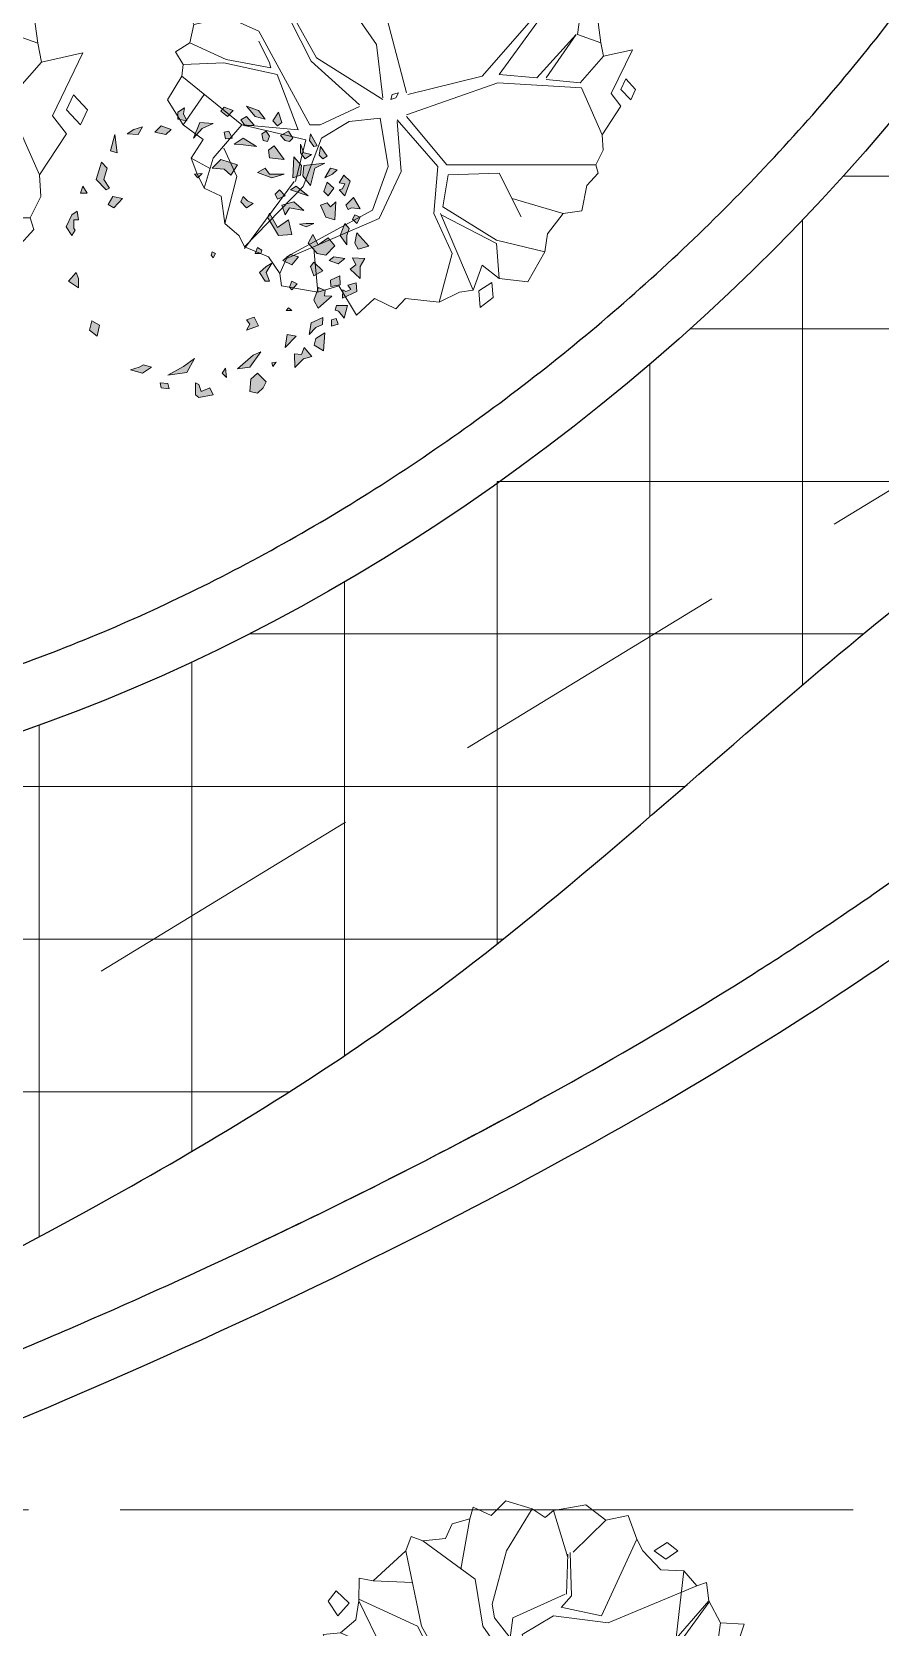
# Model space of a CAD drawing. Header units: inches. Extents: x -12 to 20935469, y -1604 to 24729220.
# Drawn here: x 20897367.6 to 20897434.2, y 24710426.8 to 24710552.2 of the extents above; entities that cross this region are included whole.
import ezdxf

# ---------------------------------------------------------------- set-up
doc = ezdxf.new("R2010")
doc.units = ezdxf.units.IN
doc.header["$LTSCALE"] = 0.03
doc.header["$MEASUREMENT"] = 0
doc.linetypes.add('ACAD_ISO08W100', pattern=[36, 24, -3, 6, -3])
doc.linetypes.add('DASHED2', pattern=[0.375, 0.25, -0.125])
for name, color, linetype, lineweight in [('Dot', 253, 'Continuous', 0), ('Grid Line', 252, 'Continuous', 18), ('hatch-1', 253, 'Continuous', 5), ('ILLUSTR-TREE', 74, 'Continuous', 0), ('wind.', 150, 'Continuous', 20)]:
    doc.layers.add(name, color=color, linetype=linetype, lineweight=lineweight)
doc.styles.add('ATTR', font='romans.shx', dxfattribs={"width": 0.8, "height": 0.7})

# ---------------------------------------------------------------- blocks, each defined once
blk = doc.blocks.new('fff')
at = {"layer": 'Grid Line', "color": 252, "linetype": 'ACAD_ISO08W100', "lineweight": 9, "ltscale": 80, "true_color": 0x939598}
blk.add_line((20833096.95, 24723708.72), (20830726.15, 24723708.72), dxfattribs=at)
blk = doc.blocks.new('TREE_009')
at = {"layer": 'ILLUSTR-TREE'}
for p, q in [((-12174.22, 13910.26), (-12175.66, 13905.24)), ((-12166.65, 13906.74), (-12174.22, 13910.26)), ((-12160.46, 13912.91), (-12166.65, 13906.74)), ((-12149.34, 13909.54), (-12160.46, 13912.91)), ((-12149.34, 13909.54), (-12160.26, 13891.83)), ((-12143.96, 13905.85), (-12149.34, 13909.54)), ((-12140.45, 13908.76), (-12143.96, 13905.85)), ((-12126.77, 13911.14), (-12140.45, 13908.76)), ((-12140.45, 13908.76), (-12134.4, 13889.01)), ((-12118.31, 13904.71), (-12126.77, 13911.14)), ((-12175.66, 13905.24), (-12183.16, 13903.21)), ((-12179.51, 13884.08), (-12175.66, 13905.24)), ((-12132.06, 13891.31), (-12118.31, 13904.71)), ((-12108.88, 13906.74), (-12118.31, 13904.71)), ((-12105.24, 13896.77), (-12108.88, 13906.74)), ((-12183.16, 13903.21), (-12185.91, 13897.04)), ((-12200.35, 13897.92), (-12202.62, 13891.83)), ((-12195.47, 13896.07), (-12200.35, 13897.92)), ((-12185.91, 13897.04), (-12195.47, 13896.07)), ((-12195.47, 13896.07), (-12173.46, 13879.85)), ((-12120.09, 13864.33), (-12105.24, 13896.77)), ((-12102.7, 13891.75), (-12105.24, 13896.77)), ((-12097.95, 13891.83), (-12092.45, 13895.36)), ((-12092.45, 13895.36), (-12088.05, 13891.83)), ((-12202.62, 13891.83), (-12216.38, 13879.14)), ((-12196.02, 13860.09), (-12202.62, 13891.83)), ((-12160.26, 13891.83), (-12166.31, 13869.26)), ((-12134.95, 13873.5), (-12134.4, 13890.42)), ((-12133.3, 13891.13), (-12132.75, 13872.79)), ((-12095.13, 13883.81), (-12102.7, 13891.75)), ((-12093, 13888.31), (-12097.95, 13891.83)), ((-12088.05, 13891.83), (-12093, 13888.31)), ((-12085.43, 13883.37), (-12095.13, 13883.81)), ((-12085.43, 13883.37), (-12088.74, 13855.16)), ((-12079.93, 13877.02), (-12085.43, 13883.37)), ((-12222.36, 13880.28), (-12222.43, 13870.68)), ((-12216.38, 13879.14), (-12222.36, 13880.28)), ((-12199.87, 13878.43), (-12216.38, 13879.14)), ((-12173.46, 13879.85), (-12170.16, 13860.09)), ((-12117.34, 13861.51), (-12079.93, 13877.02)), ((-12075.87, 13878.52), (-12079.93, 13877.02)), ((-12074.98, 13870.68), (-12075.87, 13878.52)), ((-12231.99, 13875), (-12235.43, 13870.59)), ((-12226.48, 13869.71), (-12231.99, 13875)), ((-12197.67, 13860.09), (-12222.43, 13871.38)), ((-12157.51, 13863.62), (-12135.5, 13873.5)), ((-12132.75, 13872.79), (-12137.15, 13867.85)), ((-12235.43, 13870.59), (-12231.3, 13864.41)), ((-12231.3, 13864.41), (-12226.48, 13869.71)), ((-12222.43, 13870.68), (-12223.73, 13862.65)), ((-12222.43, 13870.68), (-12212.52, 13850.22)), ((-12166.31, 13869.26), (-12165.21, 13863.62)), ((-12136.6, 13867.85), (-12120.09, 13864.33)), ((-12112.39, 13827.65), (-12074.98, 13870.68)), ((-12074.98, 13869.97), (-12105.24, 13828.35)), ((-12070.03, 13861.51), (-12074.98, 13870.68)), ((-12223.73, 13862.65), (-12230.13, 13857.27)), ((-12165.21, 13863.62), (-12158.61, 13855.16)), ((-12158.61, 13855.16), (-12157.51, 13863.62)), ((-12153.66, 13856.57), (-12140.45, 13864.33)), ((-12140.45, 13864.33), (-12117.34, 13861.51)), ((-12230.13, 13857.27), (-12237.49, 13856.48)), ((-12206.47, 13846.69), (-12230.13, 13857.27)), ((-12184.47, 13834), (-12197.67, 13860.09)), ((-12182.26, 13835.41), (-12196.02, 13860.09)), ((-12170.16, 13860.09), (-12156.96, 13841.05)), ((-12072.23, 13845.28), (-12070.03, 13861.51)), ((-12060.06, 13860.89), (-12070.03, 13861.51)), ((-12063.49, 13850.31), (-12060.06, 13860.89)), ((-12237.49, 13856.48), (-12233.98, 13849.52)), ((-12220.78, 13852.34), (-12233.98, 13849.52)), ((-12144.3, 13820.6), (-12153.66, 13856.57)), ((-12233.98, 13849.52), (-12235.63, 13841.76)), ((-12062.33, 13841.76), (-12063.49, 13850.31)), ((-12185.02, 13807.2), (-12206.47, 13846.69)), ((-12089.29, 13826.94), (-12072.78, 13845.28)), ((-12072.78, 13845.28), (-12085.43, 13826.94)), ((-12072.23, 13845.28), (-12062.33, 13841.76)), ((-12235.63, 13841.76), (-12241.62, 13837.97)), ((-12235.63, 13841.76), (-12220.23, 13834.7)), ((-12202.07, 13833.29), (-12206.47, 13842.46)), ((-12156.96, 13841.05), (-12154.21, 13818.48)), ((-12061.23, 13836.11), (-12062.33, 13841.76)), ((-12049.05, 13838.85), (-12061.23, 13836.11)), ((-12057.99, 13820.33), (-12049.05, 13838.85)), ((-12241.62, 13837.97), (-12238.38, 13832.59)), ((-12220.23, 13834.7), (-12201.52, 13831.18)), ((-12164.11, 13815.66), (-12184.47, 13834)), ((-12154.21, 13817.78), (-12182.26, 13835.41)), ((-12071.13, 13824.83), (-12061.23, 13836.11)), ((-12238.38, 13832.59), (-12238.93, 13827.65)), ((-12221.33, 13833.29), (-12238.38, 13832.59)), ((-12198.77, 13828.35), (-12221.33, 13833.29)), ((-12201.52, 13831.18), (-12202.07, 13833.29)), ((-12238.93, 13827.65), (-12245.05, 13817.69)), ((-12213.63, 13807.2), (-12238.93, 13827.65)), ((-12189.97, 13805.08), (-12198.77, 13828.35)), ((-12144.3, 13811.43), (-12105.79, 13824.83)), ((-12143.75, 13819.89), (-12112.39, 13827.65)), ((-12105.79, 13824.83), (-12070.58, 13822.71)), ((-12105.24, 13828.35), (-12089.29, 13826.94)), ((-12085.43, 13826.24), (-12071.13, 13824.83)), ((-12051.8, 13826.5), (-12053.87, 13822.1)), ((-12047.68, 13822.1), (-12051.8, 13826.5)), ((-12229.58, 13819.89), (-12238.38, 13807.2)), ((-12150.36, 13819.89), (-12150.9, 13817.78)), ((-12147.6, 13820.6), (-12150.36, 13819.89)), ((-12148.7, 13818.48), (-12147.6, 13820.6)), ((-12070.58, 13822.71), (-12061.78, 13802.96)), ((-12053.87, 13815.04), (-12057.99, 13820.33)), ((-12053.87, 13822.1), (-12049.74, 13817.69)), ((-12049.74, 13817.69), (-12047.68, 13822.1)), ((-12245.05, 13817.69), (-12238.38, 13807.2)), ((-12164.11, 13814.95), (-12180.61, 13807.2)), ((-12150.9, 13817.78), (-12148.7, 13818.48)), ((-12061.78, 13802.96), (-12053.87, 13815.04)), ((-12155.31, 13810.02), (-12168.51, 13808.61)), ((-12155.31, 13810.02), (-12152.01, 13789.56)), ((-12144.3, 13810.72), (-12127.25, 13790.27)), ((-12238.38, 13807.2), (-12229.92, 13800.94)), ((-12213.63, 13807.2), (-12225.73, 13793.09)), ((-12186.67, 13800.85), (-12213.63, 13807.2)), ((-12213.07, 13807.2), (-12189.97, 13805.08)), ((-12180.61, 13807.2), (-12185.02, 13807.2)), ((-12168.51, 13808.61), (-12180.06, 13801.55)), ((-12148.15, 13809.31), (-12131.1, 13789.56)), ((-12148.15, 13808.61), (-12146.5, 13787.45)), ((-12229.92, 13800.94), (-12235.08, 13793.09)), ((-12191.07, 13783.21), (-12186.67, 13800.85)), ((-12180.06, 13801.55), (-12187.77, 13781.1)), ((-12061.43, 13796.53), (-12061.78, 13802.96)), ((-12221.33, 13797.32), (-12215.83, 13785.33)), ((-12064.53, 13790.27), (-12061.43, 13796.53)), ((-12227.38, 13788.86), (-12235.08, 13793.09)), ((-12235.08, 13793.09), (-12232.68, 13786.83)), ((-12225.73, 13793.09), (-12229.58, 13780.39)), ((-12232.68, 13786.83), (-12229.58, 13780.39)), ((-12152.01, 13789.56), (-12158.61, 13771.22)), ((-12146.5, 13787.45), (-12155.86, 13767.7)), ((-12131.1, 13789.56), (-12132.75, 13769.81)), ((-12127.25, 13790.27), (-12064.53, 13790.27)), ((-12126.7, 13786.04), (-12105.24, 13786.74)), ((-12105.24, 13786.74), (-12095.89, 13768.4)), ((-12068.31, 13781.54), (-12063.49, 13786.83)), ((-12063.49, 13786.83), (-12064.53, 13790.27)), ((-12215.83, 13785.33), (-12220.78, 13765.58)), ((-12212.52, 13755), (-12191.62, 13783.21)), ((-12126.7, 13786.04), (-12128.9, 13772.63)), ((-12229.58, 13780.39), (-12222.36, 13777.13)), ((-12222.36, 13777.13), (-12220.78, 13765.58)), ((-12187.77, 13781.1), (-12212.52, 13755.71)), ((-12070.37, 13770.96), (-12068.31, 13781.54)), ((-12128.9, 13772.63), (-12106.34, 13758.53)), ((-12099.74, 13776.16), (-12078.28, 13769.81)), ((-12158.61, 13771.22), (-12194.92, 13751.47)), ((-12155.86, 13767.7), (-12194.92, 13750.77)), ((-12132.75, 13769.81), (-12125.05, 13752.89)), ((-12130, 13769.81), (-12116.24, 13737.37)), ((-12129.45, 13769.11), (-12106.34, 13757.12)), ((-12084.81, 13761.26), (-12078.28, 13769.81)), ((-12078.28, 13769.81), (-12070.37, 13770.96)), ((-12220.78, 13765.58), (-12214.79, 13760.38)), ((-12214.79, 13760.38), (-12212.52, 13755.71)), ((-12106.34, 13758.53), (-12085.98, 13753.59)), ((-12085.98, 13753.59), (-12084.81, 13761.26)), ((-12212.52, 13755.71), (-12202.42, 13751.56)), ((-12183.37, 13755), (-12181.71, 13736.66)), ((-12106.34, 13757.12), (-12105.24, 13742.31)), ((-12093.07, 13740.98), (-12085.98, 13753.59)), ((-12202.42, 13751.56), (-12197.67, 13744.42)), ((-12194.92, 13750.77), (-12197.67, 13744.42)), ((-12125.05, 13752.89), (-12130.55, 13732.43)), ((-12197.67, 13744.42), (-12196.91, 13739.22)), ((-12116.24, 13737.37), (-12112.32, 13748.04)), ((-12112.32, 13748.04), (-12105.24, 13742.31)), ((-12108.27, 13740.72), (-12113.77, 13737.19)), ((-12107.72, 13734.37), (-12108.27, 13740.72)), ((-12105.24, 13742.31), (-12093.07, 13740.98)), ((-12196.91, 13739.22), (-12181.71, 13736.66)), ((-12181.71, 13736.66), (-12172.84, 13739.22)), ((-12172.84, 13739.22), (-12165.28, 13726.88)), ((-12130.55, 13732.43), (-12121.95, 13736.57)), ((-12121.95, 13736.57), (-12116.24, 13737.37)), ((-12113.77, 13737.19), (-12113.22, 13730.14)), ((-12165.28, 13726.88), (-12157.71, 13733.93)), ((-12157.71, 13733.93), (-12148.77, 13729.52)), ((-12148.77, 13729.52), (-12144.65, 13733.93)), ((-12144.65, 13733.93), (-12130.55, 13732.43)), ((-12113.22, 13730.14), (-12107.72, 13734.37))]:
    blk.add_line(p, q, dxfattribs=at)
at = {"layer": 'ILLUSTR-TREE', "style": 'ATTR', "width": 0.8, "flags": 9}
blk.add_attdef('ESTCODE', (-12147.6, 13820.6), '', height=1.05, dxfattribs=at)
blk = doc.blocks.new('GRN1')
at = {"layer": 'ILLUSTR-TREE', "true_color": 0x30441d}
h = blk.add_hatch(color=89, dxfattribs=at)
h.paths.add_polyline_path([(0.2571, -0.0526), (0.2603, -0.0695), (0.2735, -0.0695), (0.2817, -0.0569), (0.2702, -0.059)])
h.paths.add_polyline_path([(0.2406, -0.0821), (0.2308, -0.0927), (0.2357, -0.1137), (0.2472, -0.1011)])
h.paths.add_polyline_path([(0.1897, 0.2148), (0.1848, 0.2064), (0.1914, 0.2), (0.2078, 0.2021)])
h.paths.add_polyline_path([(0.193, 0.1853), (0.1848, 0.1727), (0.1963, 0.1642), (0.2127, 0.1642), (0.1963, 0.1706)])
h.paths.add_polyline_path([(0.1864, 0.1053), (0.2012, 0.1032), (0.2094, 0.1137), (0.1831, 0.1327)])
h.paths.add_polyline_path([(0.2603, 0.0969), (0.2653, 0.0779), (0.285, 0.0611), (0.2768, 0.0842)])
h.paths.add_polyline_path([(0.2078, 0.08), (0.2242, 0.0547), (0.2127, 0.0379), (0.2111, 0.0547)])
h.paths.add_polyline_path([(0.2521, -0.0021), (0.2538, -0.0274), (0.2242, -0.04), (0.2423, -0.0232)])
h.paths.add_polyline_path([(0.2653, 0.0253), (0.2751, 0.0126), (0.2833, 0.019), (0.2768, 0.0358)])
h.paths.add_polyline_path([(0.2373, 0.0274), (0.2357, 0.019), (0.2226, 0.0211), (0.2242, 0.0337)])
h.paths.add_polyline_path([(0.2488, 0.0758), (0.2472, 0.059), (0.2587, 0.0505), (0.2653, 0.0611)])
h.paths.add_polyline_path([(0.2094, 0.1958), (0.2078, 0.1895), (0.2193, 0.1811), (0.2324, 0.1832)])
h.paths.add_polyline_path([(0.2291, 0.1263), (0.2193, 0.1348), (0.2176, 0.1432), (0.2242, 0.1495), (0.2373, 0.1411)])
h.paths.add_polyline_path([(0.2373, 0.099), (0.2275, 0.1053), (0.2176, 0.1011), (0.2193, 0.0927), (0.2324, 0.0905)])
h.paths.add_polyline_path([(0.2538, 0.1284), (0.2472, 0.12), (0.2571, 0.1116), (0.2735, 0.1221)])
h.paths.add_polyline_path([(0.1963, -0.1853), (0.1996, -0.1979), (0.2308, -0.1895)])
h.paths.add_polyline_path([(0.2456, -0.1369), (0.2308, -0.1453), (0.2324, -0.1663), (0.2406, -0.1537)])
h.paths.add_polyline_path([(0.0402, 0.1474), (0.0386, 0.1221), (0.0731, 0.1011), (0.0813, 0.1053), (0.0534, 0.12), (0.0682, 0.1411)])
h.paths.add_polyline_path([(0.0731, 0.278), (0.0616, 0.2716), (0.0698, 0.2632), (0.078, 0.2674)])
h.paths.add_polyline_path([(-0.2275, -0.0884), (-0.2226, -0.0526), (-0.1963, -0.0379), (-0.2111, -0.059)])
h.paths.add_polyline_path([(0.0205, 0.2527), (0.0386, 0.24), (0.0616, 0.2485), (0.0517, 0.2569), (0.0386, 0.2527)])
h.paths.add_polyline_path([(-0.2406, 0.099), (-0.2242, 0.0821), (-0.2357, 0.0695), (-0.2587, 0.0674), (-0.262, 0.0821), (-0.2521, 0.0927)])
h.paths.add_polyline_path([(-0.2324, 0.0232), (-0.2242, 0.0147), (-0.2143, 0.0211)])
h.paths.add_polyline_path([(-0.1307, 0.2358), (-0.1344, 0.2232), (-0.1226, 0.2231), (-0.1198, 0.2319)])
h.paths.add_polyline_path([(-0.1039, 0.2299), (-0.106, 0.2367), (-0.1191, 0.2474), (-0.0951, 0.2536), (-0.0951, 0.2327)])
h.paths.add_polyline_path([(-0.0555, 0.2396), (-0.0585, 0.2217), (-0.0467, 0.2215), (-0.0384, 0.2388)])
h.paths.add_polyline_path([(-0.0771, 0.224), (-0.1, 0.1981), (-0.0846, 0.1897), (-0.0609, 0.1985), (-0.0663, 0.2109), (-0.0766, 0.2096)])
h.paths.add_polyline_path([(-0.216, 0.0442), (-0.2127, 0.0674), (-0.1831, 0.0884), (-0.1897, 0.0737)])
h.paths.add_polyline_path([(-0.1421, 0.0611), (-0.1339, 0.0842), (-0.1174, 0.0758), (-0.1224, 0.0611), (-0.1306, 0.0674)])
h.paths.add_polyline_path([(-0.1812, 0.2081), (-0.1707, 0.1899), (-0.1581, 0.1935), (-0.1472, 0.2104)])
h.paths.add_polyline_path([(-0.2132, 0.1534), (-0.187, 0.1527), (-0.1886, 0.166), (-0.1749, 0.1708), (-0.1924, 0.186), (-0.1969, 0.1696)])
h.paths.add_polyline_path([(-0.15, 0.1808), (-0.1283, 0.1846), (-0.118, 0.2068), (-0.1309, 0.2058), (-0.1372, 0.1936)])
h.paths.add_polyline_path([(-0.1536, 0.1558), (-0.1749, 0.1348), (-0.1503, 0.139)])
h.paths.add_polyline_path([(-0.1043, 0.1474), (-0.1043, 0.1369), (-0.0994, 0.1411)])
h.paths.add_polyline_path([(-0.2028, 0.1179), (-0.2111, 0.1116), (-0.2045, 0.1095)])
h.paths.add_polyline_path([(-0.0205, 0.099), (-0.032, 0.0863), (-0.0485, 0.0969), (-0.0485, 0.1053), (-0.032, 0.099), (-0.014, 0.1095)])
h.paths.add_polyline_path([(0.0189, 0.2295), (0.0008, 0.2127), (0.0041, 0.1958), (0.0238, 0.179), (0.0402, 0.1874), (0.0205, 0.1979), (0.0337, 0.2169)])
h.paths.add_polyline_path([(-0.0287, 0.2064), (-0.0386, 0.1895), (-0.0205, 0.1832), (-0.0123, 0.1895)])
h.paths.add_polyline_path([(-0.0534, 0.1579), (-0.0649, 0.1474), (-0.06, 0.1432), (-0.0485, 0.1474)])
h.paths.add_polyline_path([(0.0178, 0.294), (0.0123, 0.2737), (0.0238, 0.2674), (0.0435, 0.2716)])
h.paths.add_polyline_path([(-0.0435, 0.278), (-0.0255, 0.259), (-0.0172, 0.2695), (-0.0041, 0.2632), (-0.0057, 0.2864), (-0.0205, 0.278)])
h.paths.add_polyline_path([(-0.0808, 0.244), (-0.0685, 0.2712), (-0.0515, 0.2704), (-0.056, 0.254), (-0.0646, 0.2603), (-0.0686, 0.2503), (-0.0653, 0.2447)])
h.paths.add_polyline_path([(0.0041, 0.0021), (-0.0041, -0.0021), (0.0008, -0.0063), (0.0074, -0.0042)])
h.paths.add_polyline_path([(0.0041, 0.0884), (0.0107, 0.0905), (0.0156, 0.0821), (0.0041, 0.0779)])
h.paths.add_polyline_path([(-0.0025, 0.16), (-0.0172, 0.1474), (-0.009, 0.1306), (0.0025, 0.1453)])
h.paths.add_polyline_path([(-0.0057, 0.2485), (-0.0156, 0.2358), (-0.009, 0.219), (-0.0025, 0.2274)])
h.paths.add_polyline_path([(0.0616, 0.1895), (0.055, 0.1748), (0.06, 0.1621), (0.0616, 0.1748)])
h.paths.add_polyline_path([(0.1634, 0.2337), (0.1552, 0.2253), (0.1486, 0.2106), (0.1667, 0.2211)])
h.paths.add_polyline_path([(0.1552, 0.1327), (0.1486, 0.1095), (0.1585, 0.0821), (0.1667, 0.0969), (0.1552, 0.1053)])
h.paths.add_polyline_path([(0.0994, 0.0737), (0.0912, 0.0611), (0.1027, 0.0505), (0.1125, 0.0547), (0.1043, 0.0632)])
h.paths.add_polyline_path([(0.1569, -0.0232), (0.1486, -0.0316), (0.1552, -0.0379)])
h.paths.add_polyline_path([(0.1536, 0.0316), (0.1651, 0.019), (0.1667, -0.0042), (0.1831, 0.0126), (0.1733, 0.0442)])
h.paths.add_polyline_path([(0.1027, 0.2316), (0.0682, 0.2295), (0.0731, 0.2127), (0.0961, 0.2021), (0.101, 0.2148), (0.0928, 0.2211)])
h.paths.add_polyline_path([(0.1289, 0.2274), (0.1142, 0.2169), (0.1224, 0.2085), (0.1404, 0.2148)])
h.paths.add_polyline_path([(0.0862, 0.1706), (0.0912, 0.1432), (0.078, 0.1348), (0.0961, 0.1284), (0.1027, 0.1516)])
h.paths.add_polyline_path([(0.1339, 0.1832), (0.1667, 0.1916), (0.1766, 0.2106), (0.1716, 0.1706), (0.1519, 0.1685)])
h.paths.add_polyline_path([(0.1257, 0.1453), (0.1142, 0.179), (0.1322, 0.1558)])
h.paths.add_polyline_path([(0.1536, 0.1642), (0.1486, 0.1495), (0.1881, 0.1516), (0.1716, 0.1663)])
h.paths.add_polyline_path([(0.1142, 0.1348), (0.1076, 0.12), (0.1174, 0.1158), (0.1257, 0.1242)])
h.paths.add_polyline_path([(0.0879, 0.2548), (0.0912, 0.2611), (0.0895, 0.278), (0.1109, 0.2653), (0.0961, 0.2506)])
h.paths.add_polyline_path([(0.1142, 0.2485), (0.1421, 0.259), (0.1536, 0.2464), (0.1388, 0.2379), (0.1371, 0.2485), (0.1273, 0.2443), (0.1257, 0.2379)])
h.paths.add_polyline_path([(-0.2521, -0.0084), (-0.2653, -0.0021), (-0.2702, -0.0295), (-0.2653, -0.0358), (-0.2423, -0.0358), (-0.2456, -0.0295), (-0.2587, -0.0253)])
h.paths.add_polyline_path([(-0.2538, -0.0863), (-0.2439, -0.0884), (-0.2423, -0.1032), (-0.2521, -0.1011)])
h.paths.add_polyline_path([(0.055, -0.2822), (0.0386, -0.2716), (0.0485, -0.2653), (0.0517, -0.2674), (0.0682, -0.2674), (0.0682, -0.259), (0.0846, -0.2611), (0.078, -0.2716)])
h.paths.add_polyline_path([(-0.1322, -0.219), (-0.1536, -0.2232), (-0.1421, -0.2379), (-0.124, -0.2337)])
h.paths.add_polyline_path([(-0.2176, -0.16), (-0.2242, -0.1369), (-0.2127, -0.12), (-0.2078, -0.1348), (-0.2127, -0.1432)])
h.paths.add_polyline_path([(-0.0485, -0.278), (-0.0616, -0.259), (-0.0435, -0.259), (-0.032, -0.2632)])
h.paths.add_polyline_path([(0.1289, -0.2), (0.1257, -0.2064), (0.1454, -0.2253), (0.1782, -0.2148), (0.1667, -0.2043), (0.1454, -0.2106)])
h.paths.add_polyline_path([(0.1191, -0.2548), (0.1322, -0.2506), (0.1191, -0.2422)])
h.paths.add_polyline_path([(0.1092, -0.1748), (0.0912, -0.1916), (0.0977, -0.2021), (0.1125, -0.1937)])
at = {"layer": 'ILLUSTR-TREE', "color": 89, "true_color": 0x30441d}
for p, q in [((-0.0205, 0.278), (-0.0435, 0.278)), ((-0.0435, 0.278), (-0.0255, 0.259)), ((-0.0057, 0.2864), (-0.0205, 0.278)), ((-0.0041, 0.2632), (-0.0057, 0.2864)), ((0.0178, 0.294), (0.0123, 0.2737)), ((0.0123, 0.2737), (0.0238, 0.2674)), ((0.0435, 0.2716), (0.0178, 0.294)), ((0.0731, 0.278), (0.0616, 0.2716)), ((0.078, 0.2674), (0.0731, 0.278)), ((0.0895, 0.278), (0.1109, 0.2653)), ((0.0912, 0.2611), (0.0895, 0.278)), ((-0.1191, 0.2474), (-0.0951, 0.2536)), ((-0.106, 0.2367), (-0.1191, 0.2474)), ((-0.0951, 0.2536), (-0.0951, 0.2327)), ((-0.0808, 0.244), (-0.0685, 0.2712)), ((-0.0653, 0.2447), (-0.0808, 0.244)), ((-0.0646, 0.2603), (-0.0686, 0.2503)), ((-0.0686, 0.2503), (-0.0653, 0.2447)), ((-0.0685, 0.2712), (-0.0515, 0.2704)), ((-0.056, 0.254), (-0.0646, 0.2603)), ((-0.0515, 0.2704), (-0.056, 0.254)), ((-0.0255, 0.259), (-0.0172, 0.2695)), ((-0.0172, 0.2695), (-0.0041, 0.2632)), ((-0.0057, 0.2485), (-0.0156, 0.2358)), ((-0.0025, 0.2274), (-0.0057, 0.2485)), ((0.0386, 0.2527), (0.0205, 0.2527)), ((0.0205, 0.2527), (0.0386, 0.24)), ((0.0238, 0.2674), (0.0435, 0.2716)), ((0.0517, 0.2569), (0.0386, 0.2527)), ((0.0386, 0.24), (0.0616, 0.2485)), ((0.0616, 0.2485), (0.0517, 0.2569)), ((0.0616, 0.2716), (0.0698, 0.2632)), ((0.0698, 0.2632), (0.078, 0.2674)), ((0.0879, 0.2548), (0.0912, 0.2611)), ((0.0961, 0.2506), (0.0879, 0.2548)), ((0.1109, 0.2653), (0.0961, 0.2506)), ((0.1142, 0.2485), (0.1421, 0.259)), ((0.1257, 0.2379), (0.1142, 0.2485)), ((0.1273, 0.2443), (0.1257, 0.2379)), ((0.1371, 0.2485), (0.1273, 0.2443)), ((0.1388, 0.2379), (0.1371, 0.2485)), ((0.1536, 0.2464), (0.1388, 0.2379)), ((0.1421, 0.259), (0.1536, 0.2464)), ((-0.1307, 0.2358), (-0.1344, 0.2232)), ((-0.1344, 0.2232), (-0.1226, 0.2231)), ((-0.1198, 0.2319), (-0.1307, 0.2358)), ((-0.1226, 0.2231), (-0.1198, 0.2319)), ((-0.1039, 0.2299), (-0.106, 0.2367)), ((-0.0951, 0.2327), (-0.1039, 0.2299)), ((-0.0771, 0.224), (-0.1, 0.1981)), ((-0.0766, 0.2096), (-0.0771, 0.224)), ((-0.0555, 0.2396), (-0.0585, 0.2217)), ((-0.0585, 0.2217), (-0.0467, 0.2215)), ((-0.0384, 0.2388), (-0.0555, 0.2396)), ((-0.0467, 0.2215), (-0.0384, 0.2388)), ((-0.0156, 0.2358), (-0.009, 0.219)), ((-0.009, 0.219), (-0.0025, 0.2274)), ((0.0189, 0.2295), (0.0008, 0.2127)), ((0.0337, 0.2169), (0.0189, 0.2295)), ((0.0205, 0.1979), (0.0337, 0.2169)), ((0.1027, 0.2316), (0.0682, 0.2295)), ((0.0682, 0.2295), (0.0731, 0.2127)), ((0.0928, 0.2211), (0.1027, 0.2316)), ((0.101, 0.2148), (0.0928, 0.2211)), ((0.0961, 0.2021), (0.101, 0.2148)), ((0.1289, 0.2274), (0.1142, 0.2169)), ((0.1142, 0.2169), (0.1224, 0.2085)), ((0.1224, 0.2085), (0.1404, 0.2148)), ((0.1404, 0.2148), (0.1289, 0.2274)), ((0.1552, 0.2253), (0.1486, 0.2106)), ((0.1486, 0.2106), (0.1667, 0.2211)), ((0.1634, 0.2337), (0.1552, 0.2253)), ((0.1667, 0.2211), (0.1634, 0.2337)), ((0.1897, 0.2148), (0.1848, 0.2064)), ((0.2078, 0.2021), (0.1897, 0.2148)), ((-0.1924, 0.186), (-0.1969, 0.1696)), ((-0.1749, 0.1708), (-0.1924, 0.186)), ((-0.1472, 0.2104), (-0.1812, 0.2081)), ((-0.1812, 0.2081), (-0.1707, 0.1899)), ((-0.1707, 0.1899), (-0.1581, 0.1935)), ((-0.1581, 0.1935), (-0.1472, 0.2104)), ((-0.1372, 0.1936), (-0.15, 0.1808)), ((-0.15, 0.1808), (-0.1283, 0.1846)), ((-0.1309, 0.2058), (-0.1372, 0.1936)), ((-0.118, 0.2068), (-0.1309, 0.2058)), ((-0.1283, 0.1846), (-0.118, 0.2068)), ((-0.1, 0.1981), (-0.0846, 0.1897)), ((-0.0846, 0.1897), (-0.0609, 0.1985)), ((-0.0663, 0.2109), (-0.0766, 0.2096)), ((-0.0609, 0.1985), (-0.0663, 0.2109)), ((-0.0287, 0.2064), (-0.0386, 0.1895)), ((-0.0386, 0.1895), (-0.0205, 0.1832)), ((-0.0123, 0.1895), (-0.0287, 0.2064)), ((-0.0205, 0.1832), (-0.0123, 0.1895)), ((0.0008, 0.2127), (0.0041, 0.1958)), ((0.0041, 0.1958), (0.0238, 0.179)), ((0.0402, 0.1874), (0.0205, 0.1979)), ((0.0238, 0.179), (0.0402, 0.1874)), ((0.0616, 0.1895), (0.055, 0.1748)), ((0.0616, 0.1748), (0.0616, 0.1895)), ((0.0731, 0.2127), (0.0961, 0.2021)), ((0.1339, 0.1832), (0.1667, 0.1916)), ((0.1519, 0.1685), (0.1339, 0.1832)), ((0.1667, 0.1916), (0.1766, 0.2106)), ((0.1766, 0.2106), (0.1716, 0.1706)), ((0.1848, 0.2064), (0.1914, 0.2)), ((0.193, 0.1853), (0.1848, 0.1727)), ((0.1914, 0.2), (0.2078, 0.2021)), ((0.1963, 0.1706), (0.193, 0.1853)), ((0.2094, 0.1958), (0.2078, 0.1895)), ((0.2078, 0.1895), (0.2193, 0.1811)), ((0.2324, 0.1832), (0.2094, 0.1958)), ((0.2193, 0.1811), (0.2324, 0.1832)), ((-0.1969, 0.1696), (-0.2132, 0.1534)), ((-0.2132, 0.1534), (-0.187, 0.1527)), ((-0.1886, 0.166), (-0.1749, 0.1708)), ((-0.187, 0.1527), (-0.1886, 0.166)), ((-0.1536, 0.1558), (-0.1749, 0.1348)), ((-0.1503, 0.139), (-0.1536, 0.1558)), ((-0.0534, 0.1579), (-0.0649, 0.1474)), ((-0.0485, 0.1474), (-0.0534, 0.1579)), ((-0.0025, 0.16), (-0.0172, 0.1474)), ((0.0025, 0.1453), (-0.0025, 0.16)), ((0.055, 0.1748), (0.06, 0.1621)), ((0.06, 0.1621), (0.0616, 0.1748)), ((0.1027, 0.1516), (0.0862, 0.1706)), ((0.0862, 0.1706), (0.0912, 0.1432)), ((0.1142, 0.179), (0.1322, 0.1558)), ((0.1257, 0.1453), (0.1142, 0.179)), ((0.1322, 0.1558), (0.1257, 0.1453)), ((0.1536, 0.1642), (0.1486, 0.1495)), ((0.1716, 0.1706), (0.1519, 0.1685)), ((0.1716, 0.1663), (0.1536, 0.1642)), ((0.1881, 0.1516), (0.1716, 0.1663)), ((0.1848, 0.1727), (0.1963, 0.1642)), ((0.2127, 0.1642), (0.1963, 0.1706)), ((0.1963, 0.1642), (0.2127, 0.1642)), ((-0.1749, 0.1348), (-0.1503, 0.139)), ((-0.0994, 0.1411), (-0.1043, 0.1474)), ((-0.1043, 0.1474), (-0.1043, 0.1369)), ((-0.1043, 0.1369), (-0.0994, 0.1411)), ((-0.0649, 0.1474), (-0.06, 0.1432)), ((-0.06, 0.1432), (-0.0485, 0.1474)), ((-0.0172, 0.1474), (-0.009, 0.1306)), ((-0.009, 0.1306), (0.0025, 0.1453)), ((0.0402, 0.1474), (0.0386, 0.1221)), ((0.0386, 0.1221), (0.0731, 0.1011)), ((0.0682, 0.1411), (0.0402, 0.1474)), ((0.0534, 0.12), (0.0682, 0.1411)), ((0.0912, 0.1432), (0.078, 0.1348)), ((0.078, 0.1348), (0.0961, 0.1284)), ((0.0961, 0.1284), (0.1027, 0.1516)), ((0.1142, 0.1348), (0.1076, 0.12)), ((0.1257, 0.1242), (0.1142, 0.1348)), ((0.1174, 0.1158), (0.1257, 0.1242)), ((0.1486, 0.1495), (0.1881, 0.1516)), ((0.1552, 0.1327), (0.1486, 0.1095)), ((0.1552, 0.1053), (0.1552, 0.1327)), ((0.2094, 0.1137), (0.1831, 0.1327)), ((0.1831, 0.1327), (0.1864, 0.1053)), ((0.2176, 0.1432), (0.2242, 0.1495)), ((0.2193, 0.1348), (0.2176, 0.1432)), ((0.2291, 0.1263), (0.2193, 0.1348)), ((0.2242, 0.1495), (0.2373, 0.1411)), ((0.2373, 0.1411), (0.2291, 0.1263)), ((0.2538, 0.1284), (0.2472, 0.12)), ((0.2735, 0.1221), (0.2538, 0.1284)), ((0.2571, 0.1116), (0.2735, 0.1221)), ((-0.262, 0.0821), (-0.2521, 0.0927)), ((-0.2521, 0.0927), (-0.2406, 0.099)), ((-0.2406, 0.099), (-0.2242, 0.0821)), ((-0.2028, 0.1179), (-0.2111, 0.1116)), ((-0.2111, 0.1116), (-0.2045, 0.1095)), ((-0.2045, 0.1095), (-0.2028, 0.1179)), ((-0.0485, 0.1053), (-0.032, 0.099)), ((-0.0485, 0.0969), (-0.0485, 0.1053)), ((-0.032, 0.0863), (-0.0485, 0.0969)), ((-0.032, 0.099), (-0.014, 0.1095)), ((-0.0205, 0.099), (-0.032, 0.0863)), ((-0.014, 0.1095), (-0.0205, 0.099)), ((0.0813, 0.1053), (0.0534, 0.12)), ((0.0731, 0.1011), (0.0813, 0.1053)), ((0.1076, 0.12), (0.1174, 0.1158)), ((0.1486, 0.1095), (0.1585, 0.0821)), ((0.1667, 0.0969), (0.1552, 0.1053)), ((0.1585, 0.0821), (0.1667, 0.0969)), ((0.1864, 0.1053), (0.2012, 0.1032)), ((0.2012, 0.1032), (0.2094, 0.1137)), ((0.2275, 0.1053), (0.2176, 0.1011)), ((0.2176, 0.1011), (0.2193, 0.0927)), ((0.2193, 0.0927), (0.2324, 0.0905)), ((0.2373, 0.099), (0.2275, 0.1053)), ((0.2324, 0.0905), (0.2373, 0.099)), ((0.2472, 0.12), (0.2571, 0.1116)), ((0.2768, 0.0842), (0.2603, 0.0969)), ((0.2603, 0.0969), (0.2653, 0.0779)), ((-0.2587, 0.0674), (-0.262, 0.0821)), ((-0.2357, 0.0695), (-0.2587, 0.0674)), ((-0.2242, 0.0821), (-0.2357, 0.0695)), ((-0.1897, 0.0737), (-0.216, 0.0442)), ((-0.216, 0.0442), (-0.2127, 0.0674)), ((-0.2127, 0.0674), (-0.1831, 0.0884)), ((-0.1831, 0.0884), (-0.1897, 0.0737)), ((-0.1421, 0.0611), (-0.1339, 0.0842)), ((-0.1306, 0.0674), (-0.1421, 0.0611)), ((-0.1339, 0.0842), (-0.1174, 0.0758)), ((-0.1224, 0.0611), (-0.1306, 0.0674)), ((-0.1174, 0.0758), (-0.1224, 0.0611)), ((0.0041, 0.0884), (0.0107, 0.0905)), ((0.0041, 0.0779), (0.0041, 0.0884)), ((0.0156, 0.0821), (0.0041, 0.0779)), ((0.0107, 0.0905), (0.0156, 0.0821)), ((0.0994, 0.0737), (0.0912, 0.0611)), ((0.0912, 0.0611), (0.1027, 0.0505)), ((0.1043, 0.0632), (0.0994, 0.0737)), ((0.1125, 0.0547), (0.1043, 0.0632)), ((0.2111, 0.0547), (0.2078, 0.08)), ((0.2078, 0.08), (0.2242, 0.0547)), ((0.2488, 0.0758), (0.2472, 0.059)), ((0.2653, 0.0611), (0.2488, 0.0758)), ((0.2587, 0.0505), (0.2653, 0.0611)), ((0.2653, 0.0779), (0.285, 0.0611)), ((0.285, 0.0611), (0.2768, 0.0842)), ((0.1027, 0.0505), (0.1125, 0.0547)), ((0.1733, 0.0442), (0.1536, 0.0316)), ((0.1536, 0.0316), (0.1651, 0.019)), ((0.1831, 0.0126), (0.1733, 0.0442)), ((0.2127, 0.0379), (0.2111, 0.0547)), ((0.2242, 0.0547), (0.2127, 0.0379)), ((0.2226, 0.0211), (0.2242, 0.0337)), ((0.2242, 0.0337), (0.2373, 0.0274)), ((0.2472, 0.059), (0.2587, 0.0505)), ((0.2768, 0.0358), (0.2653, 0.0253)), ((0.2833, 0.019), (0.2768, 0.0358)), ((-0.2143, 0.0211), (-0.2324, 0.0232)), ((-0.2324, 0.0232), (-0.2242, 0.0147)), ((-0.2242, 0.0147), (-0.2143, 0.0211)), ((0.0041, 0.0021), (-0.0041, -0.0021)), ((0.0074, -0.0042), (0.0041, 0.0021)), ((0.1651, 0.019), (0.1667, -0.0042)), ((0.1667, -0.0042), (0.1831, 0.0126)), ((0.2357, 0.019), (0.2226, 0.0211)), ((0.2373, 0.0274), (0.2357, 0.019)), ((0.2653, 0.0253), (0.2751, 0.0126)), ((0.2751, 0.0126), (0.2833, 0.019)), ((-0.2653, -0.0021), (-0.2702, -0.0295)), ((-0.2702, -0.0295), (-0.2653, -0.0358)), ((-0.2521, -0.0084), (-0.2653, -0.0021)), ((-0.2587, -0.0253), (-0.2521, -0.0084)), ((-0.2456, -0.0295), (-0.2587, -0.0253)), ((-0.2423, -0.0358), (-0.2456, -0.0295)), ((-0.0041, -0.0021), (0.0008, -0.0063)), ((0.0008, -0.0063), (0.0074, -0.0042)), ((0.1569, -0.0232), (0.1486, -0.0316)), ((0.1552, -0.0379), (0.1569, -0.0232)), ((0.2242, -0.04), (0.2423, -0.0232)), ((0.2538, -0.0274), (0.2242, -0.04)), ((0.2423, -0.0232), (0.2521, -0.0021)), ((0.2521, -0.0021), (0.2538, -0.0274)), ((-0.2653, -0.0358), (-0.2423, -0.0358)), ((-0.2275, -0.0884), (-0.2226, -0.0526)), ((-0.2111, -0.059), (-0.2275, -0.0884)), ((-0.2226, -0.0526), (-0.1963, -0.0379)), ((-0.1963, -0.0379), (-0.2111, -0.059)), ((0.1486, -0.0316), (0.1552, -0.0379)), ((0.2702, -0.059), (0.2571, -0.0526)), ((0.2571, -0.0526), (0.2603, -0.0695)), ((0.2817, -0.0569), (0.2702, -0.059)), ((0.2735, -0.0695), (0.2817, -0.0569)), ((-0.2521, -0.1011), (-0.2538, -0.0863)), ((-0.2538, -0.0863), (-0.2439, -0.0884)), ((-0.2439, -0.0884), (-0.2423, -0.1032)), ((0.2406, -0.0821), (0.2308, -0.0927)), ((0.2472, -0.1011), (0.2406, -0.0821)), ((0.2603, -0.0695), (0.2735, -0.0695)), ((-0.2423, -0.1032), (-0.2521, -0.1011)), ((-0.2242, -0.1369), (-0.2127, -0.12)), ((-0.2127, -0.12), (-0.2078, -0.1348)), ((0.2308, -0.0927), (0.2357, -0.1137)), ((0.2357, -0.1137), (0.2472, -0.1011)), ((-0.2176, -0.16), (-0.2242, -0.1369)), ((-0.2127, -0.1432), (-0.2176, -0.16)), ((-0.2078, -0.1348), (-0.2127, -0.1432)), ((0.2456, -0.1369), (0.2308, -0.1453)), ((0.2308, -0.1453), (0.2324, -0.1663)), ((0.2406, -0.1537), (0.2456, -0.1369)), ((0.1092, -0.1748), (0.0912, -0.1916)), ((0.1125, -0.1937), (0.1092, -0.1748)), ((0.2324, -0.1663), (0.2406, -0.1537)), ((0.0912, -0.1916), (0.0977, -0.2021)), ((0.0977, -0.2021), (0.1125, -0.1937)), ((0.1289, -0.2), (0.1257, -0.2064)), ((0.1257, -0.2064), (0.1454, -0.2253)), ((0.1454, -0.2106), (0.1289, -0.2)), ((0.1667, -0.2043), (0.1454, -0.2106)), ((0.1782, -0.2148), (0.1667, -0.2043)), ((0.2308, -0.1895), (0.1963, -0.1853)), ((0.1963, -0.1853), (0.1996, -0.1979)), ((0.1996, -0.1979), (0.2308, -0.1895)), ((-0.1322, -0.219), (-0.1536, -0.2232)), ((-0.1536, -0.2232), (-0.1421, -0.2379)), ((-0.1421, -0.2379), (-0.124, -0.2337)), ((-0.124, -0.2337), (-0.1322, -0.219)), ((0.1191, -0.2422), (0.1191, -0.2548)), ((0.1322, -0.2506), (0.1191, -0.2422)), ((0.1454, -0.2253), (0.1782, -0.2148)), ((-0.0616, -0.259), (-0.0435, -0.259)), ((-0.0485, -0.278), (-0.0616, -0.259)), ((-0.032, -0.2632), (-0.0485, -0.278)), ((-0.0435, -0.259), (-0.032, -0.2632)), ((0.0386, -0.2716), (0.0485, -0.2653)), ((0.055, -0.2822), (0.0386, -0.2716)), ((0.0485, -0.2653), (0.0517, -0.2674)), ((0.0517, -0.2674), (0.0682, -0.2674)), ((0.078, -0.2716), (0.055, -0.2822)), ((0.0682, -0.259), (0.0846, -0.2611)), ((0.0682, -0.2674), (0.0682, -0.259)), ((0.0846, -0.2611), (0.078, -0.2716)), ((0.1191, -0.2548), (0.1322, -0.2506))]:
    blk.add_line(p, q, dxfattribs=at)

msp = doc.modelspace()

# ---------------------------------------------------------------- linework, layer by layer
msp.add_ellipse((20897372.76, 24710574.52), major_axis=(80.07, 66.69), ratio=0.623715)
for points in [[(20897411.52, 24710732.86), (20897365.34, 24710689.11), (20897347.89, 24710681.63), (20897304.82, 24710660.06), (20897264.36, 24710639.33), (20897233.96, 24710604.85), (20897222.2, 24710578.62), (20897217.64, 24710532.85), (20897226.73, 24710497.9), (20897239.64, 24710475.43), (20897252.19, 24710460.98), (20897275.3, 24710443.44), (20897288.34, 24710436.95), (20897315.29, 24710429.23), (20897338.11, 24710432.38), (20897352.11, 24710437.29), (20897400.13, 24710458.68), (20897433.37, 24710478.13), (20897451.19, 24710490.38), (20897461.05, 24710495.97), (20897480.94, 24710500.12), (20897500.49, 24710496.44), (20897535.34, 24710470.5), (20897548.05, 24710445.43), (20897567.51, 24710416.7), (20897576.31, 24710406.14), (20897613.35, 24710377.85)], [(20897297.78, 24710433.44), (20897305.93, 24710434.04), (20897322.17, 24710436.83), (20897332.34, 24710440.56), (20897373.85, 24710460.59), (20897397.49, 24710475.45), (20897427.3, 24710500.16), (20897451.73, 24710519.26), (20897478.31, 24710534.49), (20897491.02, 24710539.3), (20897508.55, 24710542.29), (20897521.6, 24710539.2), (20897534.71, 24710527.48), (20897543.81, 24710513.14), (20897548.46, 24710491.25), (20897557.01, 24710448.38), (20897560.95, 24710433.71), (20897568.8, 24710419.08), (20897584.7, 24710398.1)]]:
    msp.add_spline(points, degree=3)
for points, knots in [([(20897293.62, 24710566.95), (20897292.9, 24710565.16), (20897292.24, 24710563.38), (20897290.06, 24710556.89), (20897288.93, 24710552.26), (20897287.59, 24710543.35), (20897287.39, 24710539.07), (20897287.87, 24710531.01), (20897288.56, 24710527.23), (20897290.77, 24710520.25), (20897292.29, 24710517.06), (20897296.1, 24710511.3), (20897298.39, 24710508.73), (20897303.72, 24710504.26), (20897306.76, 24710502.35), (20897313.57, 24710499.26), (20897317.33, 24710498.08), (20897325.48, 24710496.53), (20897329.86, 24710496.15), (20897339.1, 24710496.26), (20897343.95, 24710496.74), (20897353.96, 24710498.57), (20897359.11, 24710499.91), (20897369.52, 24710503.42), (20897374.78, 24710505.59), (20897385.23, 24710510.69), (20897390.41, 24710513.62), (20897400.52, 24710520.14), (20897405.45, 24710523.73), (20897414.87, 24710531.45), (20897419.37, 24710535.58), (20897427.78, 24710544.24), (20897431.69, 24710548.76), (20897438.8, 24710558.05), (20897442, 24710562.81), (20897447.57, 24710572.4), (20897449.94, 24710577.23), (20897453.8, 24710586.78), (20897455.28, 24710591.49), (20897457.32, 24710600.65), (20897457.88, 24710605.08), (20897458.08, 24710613.5), (20897457.72, 24710617.48), (20897456.16, 24710624.9), (20897454.95, 24710628.32), (20897452.12, 24710633.81), (20897450.67, 24710636), (20897448.99, 24710638.01)], [2.282006, 2.282006, 2.282006, 2.282006, 2.349773, 2.349773, 2.530525, 2.530525, 2.711277, 2.711277, 2.892028, 2.892028, 3.07278, 3.07278, 3.253532, 3.253532, 3.434284, 3.434284, 3.615035, 3.615035, 3.795787, 3.795787, 3.976539, 3.976539, 4.157291, 4.157291, 4.338043, 4.338043, 4.518794, 4.518794, 4.699546, 4.699546, 4.880298, 4.880298, 5.06105, 5.06105, 5.241801, 5.241801, 5.422553, 5.422553, 5.603305, 5.603305, 5.784057, 5.784057, 5.964808, 5.964808, 6.14556, 6.14556, 6.283185, 6.283185, 6.283185, 6.283185]), ([(20897293.62, 24710566.95), (20897292.9, 24710565.16), (20897292.24, 24710563.38), (20897290.06, 24710556.89), (20897288.93, 24710552.26), (20897287.59, 24710543.35), (20897287.39, 24710539.07), (20897287.87, 24710531.01), (20897288.56, 24710527.23), (20897290.77, 24710520.25), (20897292.29, 24710517.06), (20897296.1, 24710511.3), (20897298.39, 24710508.73), (20897303.72, 24710504.26), (20897306.76, 24710502.35), (20897313.57, 24710499.26), (20897317.33, 24710498.08), (20897325.48, 24710496.53), (20897329.86, 24710496.15), (20897339.1, 24710496.26), (20897343.95, 24710496.74), (20897353.96, 24710498.57), (20897359.11, 24710499.91), (20897369.52, 24710503.42), (20897374.78, 24710505.59), (20897385.23, 24710510.69), (20897390.41, 24710513.62), (20897400.52, 24710520.14), (20897405.45, 24710523.73), (20897414.87, 24710531.45), (20897419.37, 24710535.58), (20897427.78, 24710544.24), (20897431.69, 24710548.76), (20897438.8, 24710558.05), (20897442, 24710562.81), (20897447.57, 24710572.4), (20897449.94, 24710577.23), (20897453.8, 24710586.78), (20897455.28, 24710591.49), (20897457.32, 24710600.65), (20897457.88, 24710605.08), (20897458.08, 24710613.5), (20897457.72, 24710617.48), (20897456.16, 24710624.9), (20897454.95, 24710628.32), (20897452.12, 24710633.81), (20897450.67, 24710636), (20897448.99, 24710638.01)], [2.282006, 2.282006, 2.282006, 2.282006, 2.349773, 2.349773, 2.530525, 2.530525, 2.711277, 2.711277, 2.892028, 2.892028, 3.07278, 3.07278, 3.253532, 3.253532, 3.434284, 3.434284, 3.615035, 3.615035, 3.795787, 3.795787, 3.976539, 3.976539, 4.157291, 4.157291, 4.338043, 4.338043, 4.518794, 4.518794, 4.699546, 4.699546, 4.880298, 4.880298, 5.06105, 5.06105, 5.241801, 5.241801, 5.422553, 5.422553, 5.603305, 5.603305, 5.784057, 5.784057, 5.964808, 5.964808, 6.14556, 6.14556, 6.283185, 6.283185, 6.283185, 6.283185]), ([(20897311.51, 24710434.66), (20897311.68, 24710434.63), (20897311.84, 24710434.61), (20897313.08, 24710434.43), (20897314.16, 24710434.32), (20897316.4, 24710434.16), (20897317.57, 24710434.13), (20897319.94, 24710434.16), (20897321.14, 24710434.22), (20897324.75, 24710434.53), (20897327.18, 24710434.89), (20897331.94, 24710435.87), (20897334.26, 24710436.46), (20897338.96, 24710437.84), (20897341.33, 24710438.63), (20897346.01, 24710440.3), (20897348.32, 24710441.18), (20897352.97, 24710442.99), (20897355.29, 24710443.9), (20897362.23, 24710446.7), (20897366.83, 24710448.63), (20897380.56, 24710454.61), (20897389.59, 24710458.87), (20897407.31, 24710468.01), (20897415.98, 24710472.89), (20897425.99, 24710479.24), (20897427.64, 24710480.31), (20897430.66, 24710482.33), (20897432.04, 24710483.27), (20897434.81, 24710485.18), (20897436.2, 24710486.15), (20897440.39, 24710489.09), (20897443.2, 24710491.07), (20897446.95, 24710493.58), (20897447.81, 24710494.15), (20897449.54, 24710495.27), (20897450.42, 24710495.84), (20897453.12, 24710497.5), (20897454.99, 24710498.58), (20897457.72, 24710499.94), (20897458.5, 24710500.31), (20897460.09, 24710501.01), (20897460.89, 24710501.33), (20897463.31, 24710502.26), (20897464.96, 24710502.79), (20897469.96, 24710504.15), (20897473.39, 24710504.72), (20897478.94, 24710505.13), (20897481.07, 24710505.16), (20897485.27, 24710504.97), (20897487.36, 24710504.76), (20897492.26, 24710504), (20897495.06, 24710503.36), (20897499.69, 24710502.02), (20897501.55, 24710501.4), (20897505.23, 24710500.03), (20897507.05, 24710499.27), (20897512.44, 24710496.81), (20897515.93, 24710494.91), (20897524.26, 24710489.53), (20897528.9, 24710485.74), (20897534.41, 24710479.9), (20897535.77, 24710478.31), (20897537.82, 24710475.68), (20897538.54, 24710474.68), (20897540.02, 24710472.51), (20897540.77, 24710471.34), (20897542.17, 24710468.99), (20897542.83, 24710467.8), (20897544.72, 24710464.23), (20897545.87, 24710461.83), (20897547.85, 24710457.53), (20897548.71, 24710455.63), (20897550.4, 24710451.96), (20897551.24, 24710450.2), (20897552.56, 24710447.59), (20897553.02, 24710446.7), (20897553.98, 24710444.93), (20897554.48, 24710444.05), (20897556, 24710441.42), (20897557.07, 24710439.69), (20897559.04, 24710436.63), (20897559.94, 24710435.29), (20897560.86, 24710433.96)], [445.129598, 445.129598, 445.129598, 445.129598, 445.683779, 445.683779, 449.30752, 449.30752, 453.256427, 453.256427, 457.205334, 457.205334, 465.103147, 465.103147, 472.615418, 472.615418, 480.3994, 480.3994, 487.955451, 487.955451, 495.511502, 495.511502, 510.623604, 510.623604, 540.847809, 540.847809, 571.072013, 571.072013, 577.06701, 577.06701, 582.183154, 582.183154, 587.299299, 587.299299, 597.531587, 597.531587, 600.543513, 600.543513, 603.555438, 603.555438, 609.57929, 609.57929, 611.908579, 611.908579, 614.237868, 614.237868, 618.896446, 618.896446, 628.213603, 628.213603, 633.951037, 633.951037, 639.688472, 639.688472, 647.601498, 647.601498, 653.039964, 653.039964, 658.478429, 658.478429, 669.355359, 669.355359, 685.687957, 685.687957, 691.476525, 691.476525, 694.873631, 694.873631, 698.717674, 698.717674, 702.561717, 702.561717, 710.249803, 710.249803, 716.487824, 716.487824, 722.485699, 722.485699, 725.657648, 725.657648, 728.829597, 728.829597, 735.173496, 735.173496, 740.148739, 740.148739, 740.148739, 740.148739]), ([(20897385.13, 24710456.86), (20897389.61, 24710458.98), (20897394.05, 24710461.17), (20897401.86, 24710465.2), (20897405.23, 24710467), (20897408.58, 24710468.86)], [525.837051, 525.837051, 525.837051, 525.837051, 540.847809, 540.847809, 552.465502, 552.465502, 552.465502, 552.465502])]:
    msp.add_open_spline(points, degree=3, knots=knots)
at = {"layer": 'Dot', "color": 0, "linetype": 'DASHED2', "lineweight": 20, "ltscale": 3000}
msp.add_line((20897200.12, 24710372.86), (20897790.12, 24710732.86), dxfattribs=at)
at = {"layer": 'hatch-1'}
for p, q in [((20897431.3, 24710540.86), (20897496.57, 24710540.86)), ((20897428.12, 24710537.42), (20897428.12, 24710500.86)), ((20897419.3, 24710528.86), (20897467.05, 24710528.86)), ((20897416.12, 24710526.06), (20897416.12, 24710490.49)), ((20897404.12, 24710516.86), (20897404.12, 24710480.48)), ((20897404.12, 24710516.86), (20897448.33, 24710516.86)), ((20897392.12, 24710508.96), (20897392.12, 24710471.69)), ((20897384.62, 24710504.86), (20897432.88, 24710504.86)), ((20897380.12, 24710502.65), (20897380.12, 24710464.18)), ((20897368.12, 24710497.69), (20897368.12, 24710457.46)), ((20897350.5, 24710492.86), (20897418.84, 24710492.86)), ((20897235.9, 24710480.86), (20897404.58, 24710480.86)), ((20897244.84, 24710468.86), (20897387.78, 24710468.86))]:
    msp.add_line(p, q, dxfattribs=at)

# ---------------------------------------------------------------- block references
at = {"layer": 'ILLUSTR-TREE'}
for p, xscale, yscale, zscale in [((20900587.07, 24706857.39), 0.2668687687620204, 0.2668687687620204, 0.2668687687620204), ((20899661.55, 24707970.26), 0.1864712034882235, 0.1864712034882235, 0.1864712034882235), ((20899672.38, 24707842.34), 0.1864712034882235, 0.1864712034882235, 0.1864712034882235)]:
    msp.add_blockref('TREE_009', p, dxfattribs=dict(at, xscale=xscale, yscale=yscale, zscale=zscale))
at = {"layer": 'ILLUSTR-TREE', "xscale": -41.25610748431738, "yscale": 41.25610748431738, "zscale": 41.25610748431738, "rotation": 270}
msp.add_blockref('GRN1', (20897381.89, 24710534.61), dxfattribs=at)
at = {"layer": 'wind.', "lineweight": 5}
msp.add_blockref('fff', (65026.34, -13272.74), dxfattribs=at)

doc.saveas('drawing.dxf')
